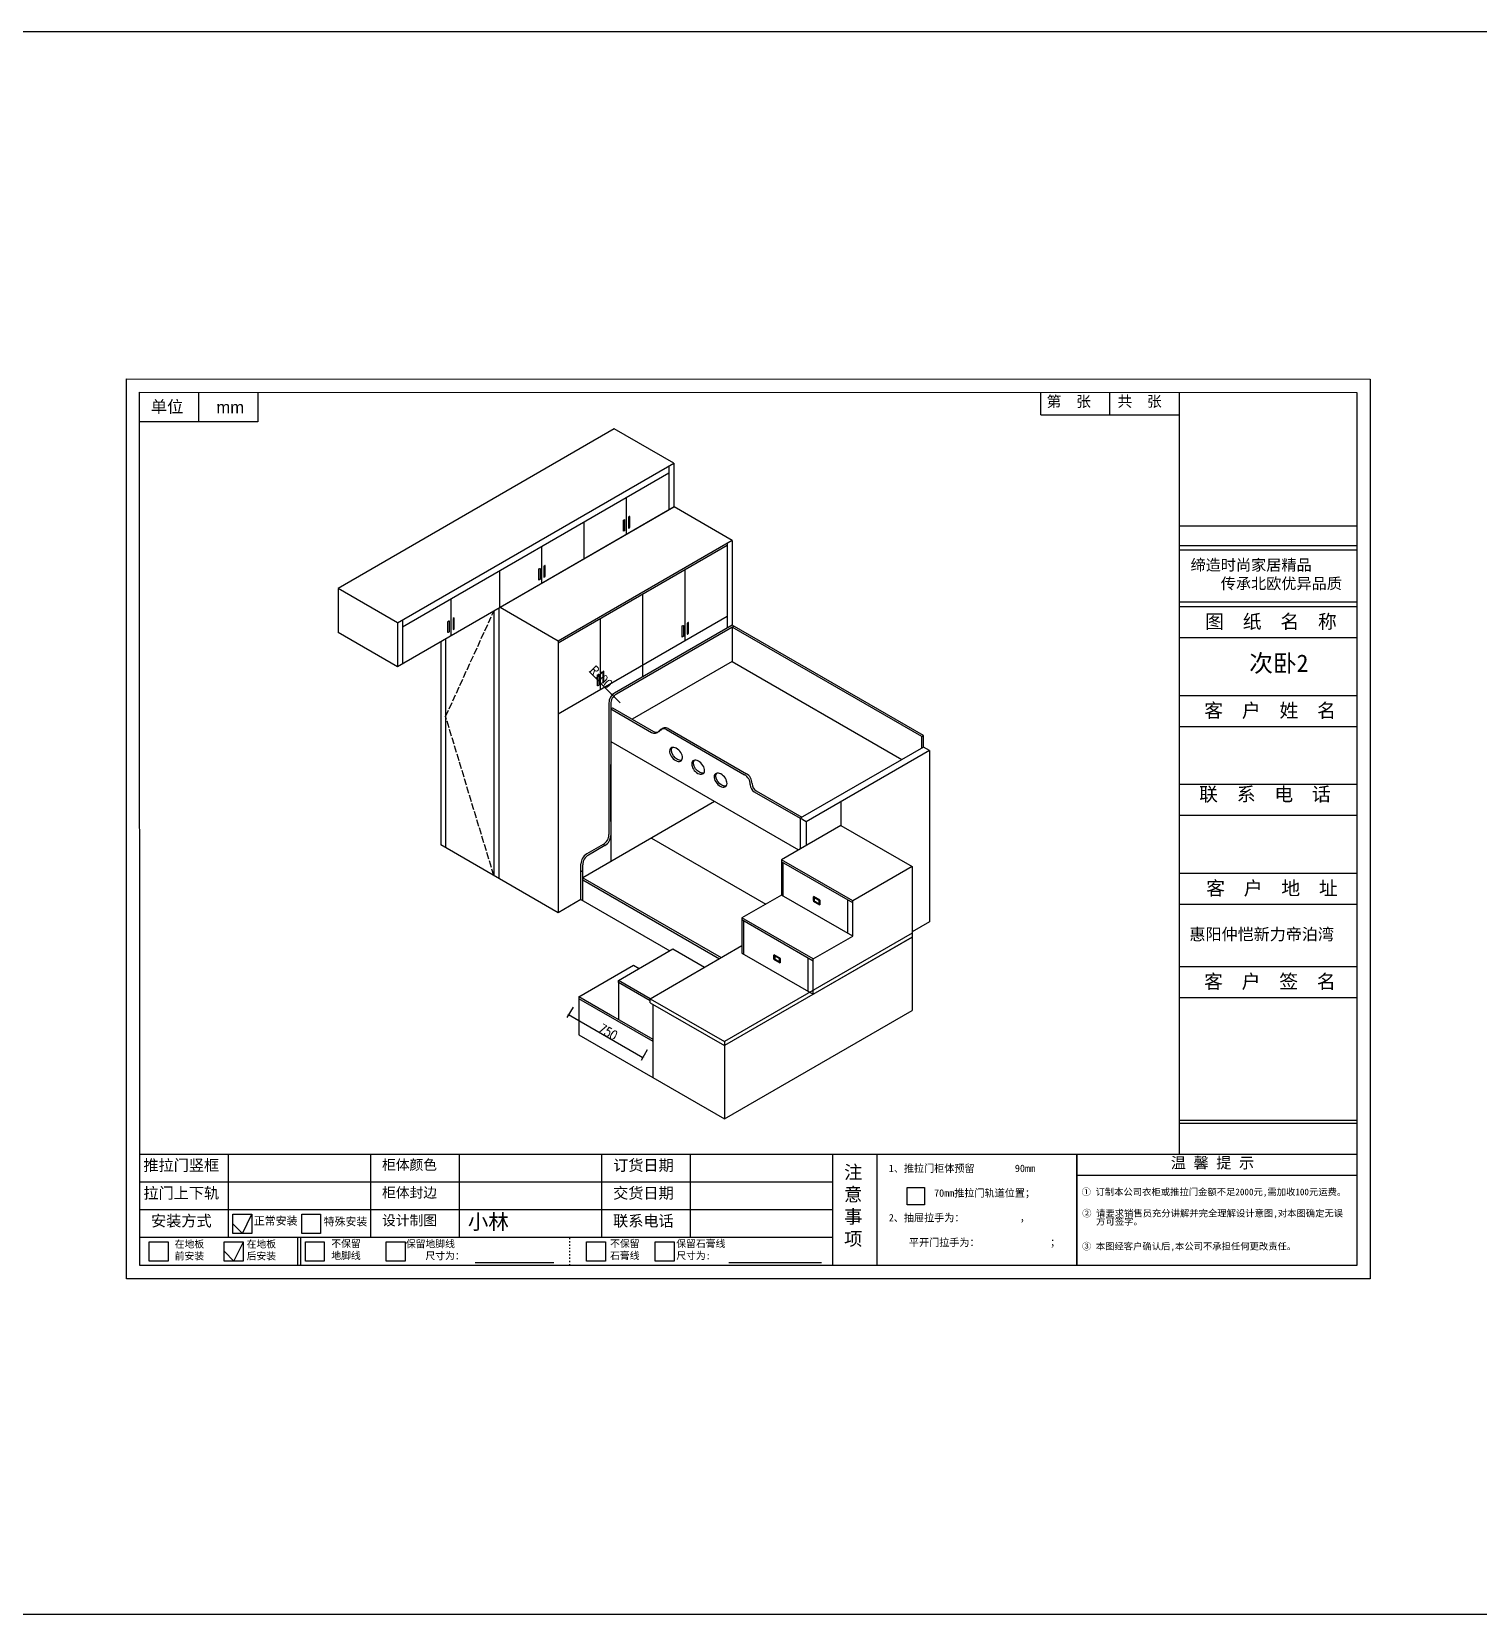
# Model space of a CAD drawing. Header units: millimetres. Extents: x 3255186 to 3429179, y -984851 to -941485.
# Drawn here: x 3379874 to 3392530, y -984851 to -971010 of the extents above; entities that cross this region are included whole.
import ezdxf

# ---------------------------------------------------------------- set-up
doc = ezdxf.new("R2010")
doc.units = ezdxf.units.MM
doc.header["$PDMODE"] = 35
doc.linetypes.add('ACAD_ISO02W100', pattern=[15, 12, -3])
doc.linetypes.add('ACAD_ISO03W100', pattern=[30, 12, -18])
doc.layers.add('块', color=7, linetype='Continuous', lineweight=30)
doc.styles.add('CHINESE', font='', dxfattribs={"width": 0.8})
doc.styles.add('DIM_FONT', font='SIMPLEX.shx', dxfattribs={"width": 0.8})
doc.styles.add('ROMANS', font='romans')
doc.styles.get("Standard").update_dxf_attribs({"font": 'acaderef.shx', "bigfont": 'bigfont.shx'})
doc.styles.add('新宋体', font='', dxfattribs={"height": 80})
doc.styles.add('标注用字体', font='', dxfattribs={"height": 70})
doc.styles.get('CHINESE').set_extended_font_data('PMingLiU')
doc.styles.get('新宋体').set_extended_font_data('NSimSun')
doc.styles.get('标注用字体').set_extended_font_data('FangSong_GB2312')
doc.dimstyles.new('ISO-25', dxfattribs={"dimtxt": 80, "dimasz": 20, "dimexe": 30, "dimexo": 80, "dimtad": 1, "dimdec": 0, "dimtxsty": 'DIM_FONT', "dimblk": 'ARCHTICK', "dimcen": 2.5, "dimadec": 0, "dimazin": 0, "dimtfac": 1, "dimtdec": 0, "dimtmove": 1, "dimatfit": 3, "dimfxl": 80, "dimfxlon": 1, "dimarcsym": 0})
doc.dimstyles.get("Standard").update_dxf_attribs({"dimscale": 100, "dimtxt": 3, "dimasz": 2, "dimexe": 1, "dimexo": 0, "dimgap": 1, "dimtad": 1, "dimdec": 0, "dimdsep": 46, "dimtxsty": 'CHINESE', "dimblk1": 'OBLIQUE', "dimblk2": 'OBLIQUE', "dimsah": 1, "dimcen": 0, "dimdle": 1, "dimclrd": 256, "dimclre": 256, "dimclrt": 256, "dimadec": 0, "dimazin": 0, "dimtfac": 1, "dimtdec": 0, "dimtix": 1, "dimtmove": 2, "dimatfit": 3, "dimldrblk": 'OBLIQUE', "dimfxl": 1, "dimtolj": 1, "dimtzin": 0, "dimarcsym": 0})
pattern_1 = [(45, (1305.171, -13759.847), (-2.245064, 2.245064), []), (45, (1305.171, -13758.2594), (-2.245064, 2.245064), [])]

# ---------------------------------------------------------------- blocks, each defined once
blk = doc.blocks.new('_ArchTick')
at = {"color": 0, "linetype": 'ByBlock', "const_width": 0.15}
blk.add_lwpolyline([(-0.5, -0.5), (0.5, 0.5)], dxfattribs=at)
blk = doc.blocks.new('*D855')
at = {"color": 0, "lineweight": -2, "ltscale": 5}
for p in [(3384750, -976607), (3385024, -976881)]:
    blk.add_line(p, (3384953, -976810), dxfattribs=at)
at = {"layer": 'Defpoints', "color": 0, "ltscale": 5}
for p in [(3384953, -976810), (3385024, -976881)]:
    blk.add_point(p, dxfattribs=at)
at = {"color": 0, "lineweight": -2, "ltscale": 5, "xscale": 20, "yscale": 20, "zscale": 20, "rotation": 314.999999999434}
blk.add_blockref('_ArchTick', (3384953, -976810), dxfattribs=at)
at = {"color": 0, "ltscale": 5, "insert": (3384855, -976655), "char_height": 80, "attachment_point": 5, "rotation": 315, "style": 'DIM_FONT'}
blk.add_mtext('R100', dxfattribs=at)
blk = doc.blocks.new('衣柜内拉手')
h = blk.add_hatch()
h.set_pattern_fill('STEEL', color=256, style=0)
h.set_pattern_definition(pattern_1)
h.paths.add_polyline_path([(-30, 0), (-40, 0), (-40, -50), (-30, -50)])
h = blk.add_hatch()
h.set_pattern_fill('STEEL', color=256, style=0)
h.set_pattern_definition(pattern_1)
h.paths.add_polyline_path([(40, 0), (30, 0), (30, -50), (40, -50)])
for p, q in [((-40, 0), (40, 0)), ((-40, 0), (-40, -50)), ((-30, 0), (-30, -50)), ((30, 0), (30, -50)), ((40, 0), (40, -50)), ((40, -50), (-40, -50))]:
    blk.add_line(p, q)
for centre, start, end in [((0, -258), 83.1787, 96.8213), ((0, 208), 263.1787, 276.8213)]:
    blk.add_arc(centre, 253, start, end)
blk = doc.blocks.new('M')
for p, q in [((7224, 24106), (7224, 32333)), ((7224, 32333), (18599, 32332)), ((18599, 32332), (18599, 24106)), ((7346, 24228), (7345, 32211)), ((7345, 32211), (18477, 32210)), ((7886, 31941), (7886, 32211)), ((8426, 32211), (8426, 31941)), ((15589, 32004), (15589, 32211)), ((16220, 32004), (16220, 32211)), ((16852, 32210), (16852, 25243)), ((18477, 32210), (18477, 24228)), ((15589, 32004), (16852, 32004)), ((8426, 31941), (7345, 31941)), ((16852, 30991), (18477, 30991)), ((16852, 30810), (18477, 30810)), ((16852, 30770), (18477, 30770)), ((16852, 30294), (18477, 30294)), ((16852, 30253), (18477, 30253)), ((16852, 29969), (18477, 29969)), ((16852, 29440), (18477, 29440)), ((16852, 29156), (18477, 29156)), ((16852, 28628), (18477, 28628)), ((16852, 28343), (18477, 28343)), ((16852, 27815), (18477, 27815)), ((16852, 27531), (18477, 27531)), ((16852, 26962), (18477, 26962)), ((16852, 26677), (18477, 26677)), ((16852, 25557), (18477, 25557)), ((16852, 25527), (18477, 25527)), ((18477, 25243), (7346, 25243)), ((8159, 24482), (8159, 25243)), ((9459, 24482), (9459, 25243)), ((10272, 24482), (10272, 25243)), ((11572, 24482), (11572, 25243)), ((12385, 24482), (12385, 25243)), ((13685, 24228), (13685, 25243)), ((14091, 24228), (14091, 25243)), ((15913, 25243), (15913, 24232)), ((15916, 25243), (15916, 24232)), ((18477, 25050), (15913, 25050)), ((13685, 24989), (7346, 24989)), ((13685, 24736), (7346, 24736)), ((13685, 24482), (7346, 24482)), ((8792, 24228), (8792, 24482)), ((8819, 24228), (8819, 24482)), ((18477, 24228), (7346, 24228)), ((10414, 24254), (11133, 24254)), ((12734, 24254), (13581, 24254)), ((18599, 24106), (7224, 24106))]:
    blk.add_line(p, q)
at = {"color": 0, "ltscale": 5}
for p, q in [((8199, 24608), (8286, 24520)), ((8286, 24520), (8372, 24696)), ((8121, 24354), (8207, 24266)), ((8207, 24266), (8294, 24442))]:
    blk.add_line(p, q, dxfattribs=at)
at = {"linetype": 'ACAD_ISO03W100'}
blk.add_line((11279, 24228), (11279, 24482), dxfattribs=at)
at = {"lineweight": 25}
for points in [[(7434, 24442), (7607, 24442), (7607, 24266), (7434, 24266)], [(8120, 24442), (8293, 24442), (8293, 24266), (8120, 24266)], [(8861, 24442), (9034, 24442), (9034, 24266), (8861, 24266)], [(9601, 24442), (9774, 24442), (9774, 24266), (9601, 24266)], [(11433, 24442), (11606, 24442), (11606, 24266), (11433, 24266)], [(12062, 24442), (12235, 24442), (12235, 24266), (12062, 24266)]]:
    blk.add_lwpolyline(points, close=True, dxfattribs=at)
at = {"layer": '块'}
blk.add_lwpolyline([(14364, 24939), (14524, 24939), (14524, 24783), (14364, 24783)], close=True, dxfattribs=at)
at = {"layer": '块', "lineweight": 25}
for points in [[(8199, 24696), (8372, 24696), (8372, 24520), (8199, 24520)], [(8828, 24696), (9001, 24696), (9001, 24520), (8828, 24520)]]:
    blk.add_lwpolyline(points, close=True, dxfattribs=at)
at = {"char_height": 109.1, "attachment_point": 5}
for s, insert in [('{\\fSimSun|b0|i0|c134|p54;单位}', (7596, 32074)), ('{\\fArial|b0|i0|c0|p32;mm}', (8174, 32074))]:
    blk.add_mtext(s, dxfattribs=dict(at, insert=insert))
at = {"attachment_point": 1}
for s, insert, char_height, width in [('{\\fSimSun|b0|i0|c134|p54;第  张}', (15641, 32177), 99.06, 2286.9), ('{\\fSimSun|b0|i0|c134|p54;共  张}', (16289, 32178), 99.06, 2286.9), ('{\\fSimSun|b0|i0|c134|p2;缔造时尚家居精品\\P    传承北欧优异品质}', (16957, 30683), 101.58, 1676.49), ('{\\fSimSun|b0|i0|c134|p54;推拉门竖框}', (7380, 25194), 101.58, 748), ('{\\fSimSun|b0|i0|c134|p54;订货日期}', (11676, 25194), 101.58, 567.91), ('{\\fSimSun|b0|i0|c134|p54;温 馨 提 示}', (16777, 25217), 101.58, 2345.16), ('{\\fSimHei|b0|i0|c134|p2;注意事项}', (13789, 25141), 121.9, 119.08), ('{\\fSimSun|b0|i0|c134|p54;拉门上下轨}', (7380, 24940), 101.58, 748), ('{\\fSimSun|b0|i0|c134|p54;交货日期}', (11676, 24940), 101.58, 567.91), ('{\\fSimSun|b0|i0|c134|p54;安装方式}', (7450, 24686), 101.58, 567.91), ('{\\fSimSun|b0|i0|c134|p54;正常安装}', (8390, 24672), 73.14, 538.56), ('{\\fSimSun|b0|i0|c134|p54;特殊安装}', (9029, 24665), 73.14, 538.56), ('{\\fSimSun|b0|i0|c134|p54;联系电话}', (11676, 24686), 101.58, 567.91), ('{\\fSimSun|b0|i0|c134|p54;在地板\\P前安装}', (7666, 24456), 65.83, 645.46), ('{\\fSimSun|b0|i0|c134|p54;在地板\\P后安装}', (8324, 24456), 65.83, 645.46), ('{\\fSimSun|b0|i0|c134|p54;不保留\\P地脚线}', (9098, 24460), 65.83, 645.46), ('{\\fSimSun|b0|i0|c134|p54;保留地脚线\\P    尺寸为：}', (9780, 24458), 65.83, 801.54), ('{\\fSimSun|b0|i0|c134|p54;不保留\\P\\fSimSun|b0|i0|c134|p2;石膏线}', (11648, 24460), 65.83, 645.46), ('{\\fSimSun|b0|i0|c134|p54;保留\\fSimSun|b0|i0|c134|p2;石膏线\\P尺寸为:}', (12254, 24460), 65.83, 645.46)]:
    blk.add_mtext(s, dxfattribs=dict(at, insert=insert, char_height=char_height, width=width))
for s, insert, char_height, width, style in [('图  纸  名  称', (17091, 30178), 126.2, 1414.86, '新宋体'), ('客  户  姓  名', (17083, 29365), 126.2, 1414.86, '新宋体'), ('联  系  电  话', (17036, 28600), 126.2, 1756.25, '新宋体'), ('客  户  地  址', (17100, 27740), 126.2, 1414.86, '新宋体'), ('客  户  签  名', (17081, 26887), 126.2, 1414.86, '新宋体'), ('柜体颜色  ', (9563, 25194), 92.1, 1815.91, '新宋体'), ('{\\fSimSun|b0|i0|c134|p2;1、推拉门柜体预留        90mm           \\P       \\P         70mm推拉门轨道位置；\\P\\P2、抽屉拉手为：\\L           \\l，\\P   \\P    平开门拉手为：\\L              \\l；\\P               }', (14197, 25149), 67.72, 4207.93, '标注用字体'), ('{\\fSimSun|b0|i0|c134|p54;柜体封边}', (9563, 24940), 92.1, 1815.91, '新宋体'), ('{\\fSimSun|b0|i0|c134|p54;设计制图}', (9563, 24686), 92.1, 1815.91, '新宋体')]:
    blk.add_mtext(s, dxfattribs=dict(at, insert=insert, char_height=char_height, width=width, style=style))
at = {"char_height": 101.55, "attachment_point": 1, "style": 'ROMANS'}
for s, insert in [('{\\fSimSun|b0|i0|c134|p2;\\H0.8x;     \\H0.75x;    ① 订制本公司衣柜或推拉门金额不足2000元,需加收100元运费。\\P        }', (15519, 24930)), ('{\\fSimSun|b0|i0|c134|p2;\\P\\H0.6x;        \u3000 ② 请要求销售员充分讲解并完全理解设计意图,对本图确定无误}', (15508, 24904)), ('{\\fSimSun|b0|i0|c134|p2;\\P\\H0.6x;\\P           方可签字。}', (15638, 24931)), ('{\\fSimSun|b0|i0|c134|p2;\\P\\H0.6x;           ③ 本图经客户确认后,本公司不承担任何更改责任。}', (15508, 24602))]:
    blk.add_mtext(s, dxfattribs=dict(at, insert=insert))
blk = doc.blocks.new('*D964')
at = {"color": 0, "lineweight": -2, "ltscale": 5}
for p, q in [((3384610, -979540), (3384557, -979632)), ((3384572, -979606), (3385221, -979981)), ((3385259, -979915), (3385206, -980007))]:
    blk.add_line(p, q, dxfattribs=at)
at = {"layer": 'Defpoints', "color": 0, "ltscale": 5}
for p in [(3384662, -979450, -53), (3385311, -979825, -53), (3385221, -979981)]:
    blk.add_point(p, dxfattribs=at)
at = {"color": 0, "lineweight": -2, "ltscale": 5, "xscale": 20, "yscale": 20, "zscale": 20}
for p, rotation in [((3384572, -979606), 150.000000000035), ((3385221, -979981), 330.000000000035)]:
    blk.add_blockref('_ArchTick', p, dxfattribs=dict(at, rotation=rotation))
at = {"color": 0, "ltscale": 5, "insert": (3384917, -979758), "char_height": 80, "attachment_point": 5, "rotation": 330, "style": 'DIM_FONT'}
blk.add_mtext('750', dxfattribs=at)

msp = doc.modelspace()

# ---------------------------------------------------------------- hatches: boundary and pattern name
at = {"ltscale": 5, "extrusion": (-0.707107, -0.408248, 0.57735)}
h = msp.add_hatch(dxfattribs=at)
h.set_pattern_fill('AR-CONC', color=252, scale=1.2248, angle=90, style=0)
h.set_pattern_definition([(140, (-1107668.15, -654324.51), (19.522192, 223.1397826), [23.33244, -256.65684]), (85, (-1107668.15, -654324.51), (-234.006176, -43.165413), [18.665952, -205.325472]), (190.451, (-1107666.53, -654305.92), (-214.482919, 179.975176), [19.829512, -218.124632]), (136.1842, (-1107730.37, -654324.51), (51.493443, 332.01761), [34.99866, -384.98526]), (186.6356, (-1107726.08, -654296.85), (-303.04682, 290.772706), [29.744268, -327.186948]), (81.184, (-1107730.37, -654324.5), (-303.046284, 290.77316), [27.998928, -307.988208]), (111, (-1107714.82, -654293.4), (125.254807, 185.697905), [23.33244, -256.65684]), (56, (-1107714.82, -654293.4), (-225.593421, 75.695124), [18.665952, -205.325472]), (161.4514, (-1107704.38, -654277.93), (-100.339116, 261.392518), [19.829512, -218.124632]), (127.5, (-1107668.15, -654324.51), (-103.5630116, 3.7829213), [0, -202.8366784, 0, -208.436464, 0, -206.10322]), (97.5, (-1107668.15, -654324.51), (-122.701168, 81.8407226), [0, -118.8398944, 0, -198.1701904, 0, -78.552548]), (57.5, (-1107668.15, -654393.89), (7.0165656, 166.071361), [0, -77.7748, 0, -242.657376, 0, -321.987672]), (47.5, (-1107668.15, -654425), (-31.142366, 181.4286214), [0, -101.10724, 0, -161.1493856, 0, -228.657912])])
h.paths.add_polyline_path([(2541496.4, 1409292.9), (2542120, 1409916.5), (2541565.7, 1410470.8), (2540942.2, 1409847.2)])

# ---------------------------------------------------------------- linework, layer by layer
at = {"ltscale": 5}
for p, q in [((3384971.4, -974484.1, 947.5), (3382555.1, -975879.1, 947.5)), ((3385491, -974784.1, 947.5), (3384971.4, -974484.1, 947.5)), ((3385494.8, -975166.9, 672.1), (3383972.3, -976045.9, 672.1)), ((3386003.2, -975460.4, 672.1), (3385494.8, -975166.9, 672.1)), ((3383074.7, -976179.1, 2920.4), (3382555.1, -975879.1, 2920.4)), ((3382555.1, -975879.1, 2920.4), (3382555.1, -976264.2, 2920.4)), ((3383961, -976052.4, 1915.3), (3383961, -978415.5, 1915.3)), ((3384480.6, -976339.4, 1915.3), (3383972.3, -976045.9, 1915.3)), ((3383917.7, -976077.4, 1915.3), (3383917.7, -978390.5, 1915.3)), ((3383074.7, -976564.2, 2648.2), (3382555.1, -976264.2, 2648.2)), ((3383452.6, -976345.9, 1915.3), (3383452.6, -978122, 1915.3)), ((3383495.9, -976320.9, 1915.3), (3383495.9, -978147, 1915.3)), ((3387660.7, -977175.4, 161.6), (3387676.3, -977166.4, 161.6)), ((3387728.3, -977296.4, 161.6), (3387728.3, -978796.4, 161.6)), ((3386953.2, -977743.9, 161.6), (3386953.2, -977951.9, 161.6)), ((3386953.2, -977951.9, 161.6), (3386433.6, -978251.9, 161.6)), ((3386649.2, -977919.4, 161.6), (3386597.2, -977889.4, 161.6)), ((3386953.2, -977951.9, 161.6), (3387576.7, -978311.9, 670.7)), ((3384480.6, -978715.5, 247.9), (3383452.6, -978122, 247.9)), ((3386433.6, -978251.9, 161.6), (3386433.6, -978560.4, 161.6)), ((3387576.7, -978311.9, 670.7), (3387057.1, -978611.9, 670.7)), ((3387576.7, -978311.9, 670.7), (3387576.7, -979569, 670.7)), ((3386433.6, -978560.4, 161.6), (3386088, -978759.9, 161.6)), ((3387057.1, -978920.5, 417.2), (3386433.6, -978560.4, 417.2)), ((3386088, -978759.9, 161.6), (3386088, -979068.5, 161.6)), ((3387728.3, -978796.4, 161.6), (3387576.7, -978883.9, 161.6)), ((3387576.7, -978894, 477.3), (3385934.8, -979842, 477.3)), ((3387576.7, -978929, 452.6), (3385934.8, -979877, 452.6)), ((3386711.6, -979120, 670.7), (3387057.1, -978920.5, 417.2)), ((3386711.6, -979428.5, 452.6), (3387576.7, -978929, 452.6)), ((3385008.1, -979307, -53), (3385484.4, -979032, -53)), ((3385285.2, -979467, -53), (3386088, -979003.4, -53)), ((3385484.4, -979032, -53), (3385761.5, -979192, -53)), ((3386711.6, -979428.5, 452.6), (3386711.6, -979120, 670.7)), ((3384661.7, -979450, -53), (3385138, -979175, -53)), ((3385138, -979175, -53), (3385187.4, -979203.5, -53)), ((3385285.2, -979467, -53), (3385008.1, -979307, -53)), ((3385008.1, -979325, -53), (3385008.1, -979307, -53)), ((3385285.2, -979485, -53), (3385008.1, -979325, -53)), ((3385008.1, -979325, -53), (3385008.1, -979650, -53)), ((3385311.2, -979825, -53), (3384661.7, -979450, -53)), ((3384661.7, -979450, -53), (3384661.7, -979782, -53)), ((3384938.8, -979610, -53), (3384661.7, -979450, -53)), ((3385311.2, -979843, -53), (3384661.7, -979468, -53)), ((3385934.8, -980517), (3387576.7, -979569)), ((3385934.8, -979842, 477.3), (3385934.8, -980517))]:
    msp.add_line(p, q, dxfattribs=at)
at = {"ltscale": 5, "extrusion": (0.707107, -0.408248, 0.57735)}
for p, q in [((3383074.7, -976179.1, 2920.4), (3385491, -974784.1, 947.5)), ((3385447.7, -974809.1, 982.8), (3385447.7, -975194.1, 710.6)), ((3385491, -974784.1, 947.5), (3385491, -975169.1, 675.2)), ((3383118, -976214.1, 2842.6), (3385447.7, -974869.1, 940.4)), ((3385077.9, -975407.6, 1012.5), (3385077.9, -975082.6, 1242.4)), ((3385491, -975169.1, 675.2), (3383074.7, -976564.2, 2648.2)), ((3384708.1, -975621.1, 1314.5), (3384708.1, -975296.1, 1544.3)), ((3384338.3, -975834.6, 1616.4), (3384338.3, -975509.6, 1846.3)), ((3386003.2, -975460.4, 672.1), (3384480.6, -976339.4, 1915.3)), ((3385959.8, -975503.4, 707.5), (3384480.6, -976357.4, 1915.3)), ((3385959.8, -975485.4, 720.2), (3385959.8, -976225.4, 196.9)), ((3386003.2, -975460.4, 684.9), (3386003.2, -976200.4, 161.6)), ((3383968.4, -975723.1, 2148.2), (3383968.4, -976048.1, 1918.4)), ((3385590, -976338.9, 569.6), (3385590, -975716.9, 1009.4)), ((3385220.2, -976652.4, 800.8), (3385220.2, -975930.4, 1311.4)), ((3383543.2, -976293.6, 2265.6), (3383543.2, -975968.6, 2495.4)), ((3383074.7, -976179.1, 2920.4), (3383074.7, -976564.2, 2648.2)), ((3383118, -976154.1, 2885.1), (3383118, -976539.2, 2612.8)), ((3385959.8, -976125.4, 267.7), (3384480.6, -976979.5, 1475.4)), ((3384850.4, -976766, 1173.5), (3384850.4, -976143.9, 1613.3)), ((3384480.6, -976339.4, 1928), (3384480.6, -978715.5, 247.9)), ((3384679.9, -978600.4, 148.9), (3384480.6, -978715.5, 311.5))]:
    msp.add_line(p, q, dxfattribs=at)
for p, q in [((3386003.2, -976200.4, 161.6), (3384974.1, -976794.6, 161.6)), ((3386018.7, -976209.4, 161.6), (3384989.7, -976803.6, 161.6)), ((3387676.3, -977166.4, 161.6), (3386003.2, -976200.4, 161.6)), ((3387660.7, -977175.4, 161.6), (3386003.2, -976218.4, 161.6)), ((3386003.2, -976218.4, 161.6), (3386003.2, -976518.4, 161.6)), ((3386003.2, -976518.4, 161.6), (3385128.5, -977023.4, 161.6)), ((3386003.2, -976518.4, 161.6), (3387487.5, -977375.4, 161.6)), ((3384924.1, -976881.2, 161.6), (3384924.1, -978031.7, 161.6)), ((3384939.7, -976890.2, 161.6), (3384939.7, -978268.4, 161.6)), ((3384939.7, -976932.4, 161.6), (3384955.3, -976923.4, 161.6)), ((3384939.7, -976932.4, 161.6), (3385297.7, -977139.1, 161.6)), ((3384955.3, -976923.4, 161.6), (3385313.3, -977130.1, 161.6)), ((3385426.8, -977113.7, 161.6), (3386110.8, -977508.6, 161.6)), ((3385442.4, -977104.7, 161.6), (3386126.4, -977499.6, 161.6)), ((3387660.7, -977275.4, 161.6), (3387660.7, -977175.4, 161.6)), ((3387676.3, -977266.4, 161.6), (3387676.3, -977166.4, 161.6)), ((3384939.7, -977218.4, 161.6), (3386581.7, -978166.4, 161.6)), ((3387676.3, -977266.4, 161.6), (3386597.2, -977889.4, 161.6)), ((3387728.3, -977296.4, 161.6), (3386649.2, -977919.4, 161.6)), ((3387728.3, -977296.4, 161.6), (3387676.3, -977266.4, 161.6)), ((3386160.8, -977595.2, 161.6), (3386160.8, -977597, 161.6)), ((3386176.4, -977586.2, 161.6), (3386176.4, -977588, 161.6)), ((3386195.8, -977657.6, 161.6), (3386597.2, -977889.4, 161.6)), ((3386211.4, -977648.6, 161.6), (3386612.8, -977880.4, 161.6)), ((3385849, -977743.4, 161.6), (3384695.5, -978409.4, 161.6)), ((3386597.2, -977889.4, 161.6), (3386597.2, -978157.4, 161.6)), ((3386649.2, -977919.4, 161.6), (3386649.2, -978127.4, 161.6)), ((3384874.1, -978118.3, 161.6), (3384729.9, -978201.6, 161.6)), ((3384889.7, -978127.3, 161.6), (3384745.5, -978210.6, 161.6)), ((3384679.9, -978600.4, 161.6), (3384679.9, -978288.2, 161.6)), ((3384679.9, -978600.4, 161.6), (3384679.9, -978288.2, 161.6)), ((3384695.5, -978609.4, 161.6), (3384695.5, -978297.2, 161.6))]:
    msp.add_line(p, q)
at = {"color": 0, "linetype": 'ByBlock'}
for p, q in [((3384939.7, -977218.4, 161.6), (3384939.7, -977418.4, 161.6)), ((3384939.7, -977418.4, 161.6), (3384939.7, -977918.4, 161.6)), ((3384939.7, -977418.4, 161.6), (3384939.7, -977618.4, 161.6)), ((3384939.7, -977918.4, 161.6), (3384939.7, -977418.4, 161.6)), ((3384695.5, -978359.4, 161.6), (3384679.9, -978350.4, 161.6))]:
    msp.add_line(p, q, dxfattribs=at)
at = {"extrusion": (-0.707107, -0.408248, 0.57735)}
for p, q in [((3385295.8, -978062.8, 161.6), (3386295.6, -978640.1, 977.9)), ((3386449.2, -978569.4, -43.8), (3386449.2, -978278.9, 161.6)), ((3384679.9, -978418.4, 136.1), (3384679.9, -978418.4, 136.1)), ((3384695.5, -978409.4, 161.6), (3385906.2, -979108.4, 1150.1)), ((3384695.5, -978427.4, 148.9), (3385890.6, -979117.4, 1124.7)), ((3384679.9, -978600.4, 148.9), (3385455.8, -979048.4, 782.4)), ((3387013.8, -978895.5, 417.2), (3387013.8, -978604.9, 622.6)), ((3387057.1, -978920.5, 452.6), (3387057.1, -978611.9, 670.7)), ((3386103.6, -979077.5, -43.8), (3386103.6, -978786.9, 161.6)), ((3386668.3, -979403.5, 417.2), (3386668.3, -979113, 622.6)), ((3385285.2, -979502, -77.8), (3385285.2, -979467, -53)), ((3385311.2, -980157, -509.1), (3385311.2, -979517, -56.6)), ((3384661.7, -979782, -1039.5), (3385934.8, -980517))]:
    msp.add_line(p, q, dxfattribs=at)
at = {"ltscale": 5, "extrusion": (-0.707107, -0.408248, 0.57735)}
for p, q in [((3387057.1, -978611.9, 670.7), (3386433.6, -978251.9, 161.6)), ((3387057.1, -978629.9, 658), (3386433.6, -978269.9, 148.9)), ((3386711.6, -979120, 670.7), (3386088, -978759.9, 161.6)), ((3386711.6, -979138, 658), (3386088, -978777.9, 148.9)), ((3386088, -979068.5, -56.6), (3386711.6, -979428.5, 452.6)), ((3385285.2, -979467, -53), (3385934.8, -979842, 477.3)), ((3385285.2, -979502, -77.8), (3385934.8, -979877, 452.6))]:
    msp.add_line(p, q, dxfattribs=at)
at = {"color": 6, "ltscale": 5}
msp.add_lwpolyline([(3255185.8, -971010.2), (3429012.1, -971010.2), (3429012.1, -984851.3), (3255185.8, -984851.3)], close=True, dxfattribs=at)
at = {"extrusion": (0.707107, -0.408248, 0.57735)}
for points, elevation in [([(847913.3, -1973152.4), (847832.8, -1973233, -0.4142136), (847829.4, -1973233), (847821.7, -1973225.3, -0.4142136), (847821.7, -1973221.9), (847902.2, -1973141.3, -0.4142136), (847905.6, -1973141.3), (847913.3, -1973149, -0.4142136)], 2792404.6), ([(847946.9, -1973186), (847866.3, -1973266.5, 0.4142136), (847866.3, -1973269.9), (847874, -1973277.6, 0.4142136), (847877.4, -1973277.6), (847958, -1973197.1, 0.4142136), (847958, -1973193.7), (847950.3, -1973186, 0.4142136)], 2792404.6), ([(847173.7, -1972412.8), (847093.1, -1972493.4, -0.4142136), (847089.7, -1972493.4), (847082, -1972485.7, -0.4142136), (847082, -1972482.3), (847162.6, -1972401.7, -0.4142136), (847166, -1972401.7), (847173.7, -1972409.4, -0.4142136)], 2792404.6), ([(847207.2, -1972446.3), (847126.7, -1972526.9, 0.4142136), (847126.7, -1972530.3), (847134.4, -1972538, 0.4142136), (847137.8, -1972538), (847218.3, -1972457.4, 0.4142136), (847218.3, -1972454), (847210.6, -1972446.3, 0.4142136)], 2792404.6), ([(846378.7, -1971617.8), (846298.1, -1971698.3, -0.4142136), (846294.7, -1971698.3), (846287, -1971690.6, -0.4142136), (846287, -1971687.2), (846367.6, -1971606.7, -0.4142136), (846371, -1971606.7), (846378.7, -1971614.4, -0.4142136)], 2792404.6), ([(846412.2, -1971651.3), (846331.6, -1971731.9, 0.4142136), (846331.6, -1971735.3), (846339.3, -1971743, 0.4142136), (846342.7, -1971743), (846423.3, -1971662.4, 0.4142136), (846423.3, -1971659), (846415.6, -1971651.3, 0.4142136)], 2792404.6), ([(847368.8, -1974037.3), (847288.3, -1974117.9, -0.4142136), (847284.9, -1974117.9), (847277.2, -1974110.1, -0.4142136), (847277.2, -1974106.7), (847357.7, -1974026.2, -0.4142136), (847361.1, -1974026.2), (847368.8, -1974033.9, -0.4142136)], 2792891.2), ([(847402.4, -1974070.8), (847321.8, -1974151.4, 0.4142136), (847321.8, -1974154.8), (847329.5, -1974162.5, 0.4142136), (847332.9, -1974162.5), (847413.5, -1974081.9, 0.4142136), (847413.5, -1974078.5), (847405.8, -1974070.8, 0.4142136)], 2792891.2), ([(846662.8, -1973331.2), (846582.2, -1973411.8, 0.4142136), (846582.2, -1973415.2), (846589.9, -1973422.9, 0.4142136), (846593.3, -1973422.9), (846673.9, -1973342.3, 0.4142136), (846673.9, -1973338.9), (846666.1, -1973331.2, 0.4142136)], 2792891.2), ([(846629.2, -1973297.7), (846548.7, -1973378.2, -0.4142136), (846545.3, -1973378.2), (846537.5, -1973370.5, -0.4142136), (846537.5, -1973367.1), (846618.1, -1973286.5, -0.4142136), (846621.5, -1973286.5), (846629.2, -1973294.3, -0.4142136)], 2792891.2)]:
    msp.add_lwpolyline(points, format="xyb", close=True, dxfattribs=dict(at, elevation=elevation))
at = {"color": 252, "linetype": 'ACAD_ISO02W100', "ltscale": 5, "elevation": 1915.3}
msp.add_lwpolyline([(3383917.7, -978390.5), (3383495.9, -976999.8), (3383917.7, -976077.4)], dxfattribs=at)
for centre, radius, start, end in [((3385024.1, -976881.2, 161.6), 100, 120, 180), ((3385039.7, -976890.2, 161.6), 100, 120, 180), ((3385322.7, -977095.8, 161.6), 50, 240, 322.30067), ((3385338.3, -977086.8, 161.6), 50, 240, 322.30067), ((3385401.8, -977157, 161.6), 50, 60, 142.30067), ((3385417.4, -977148, 161.6), 50, 60, 142.30067), ((3386060.8, -977595.2, 161.6), 100, 0, 60), ((3386076.4, -977586.2, 161.6), 100, 0, 60), ((3386230.8, -977597, 161.6), 70, 180, 240), ((3386246.4, -977588, 161.6), 70, 180, 240), ((3384824.1, -978031.7, 161.6), 100, 300, 0), ((3384839.7, -978040.7, 161.6), 100, 300, 0), ((3384779.9, -978288.2, 161.6), 100, 120, 180), ((3384795.5, -978297.2, 161.6), 100, 120, 180)]:
    msp.add_arc(centre, radius, start, end)
at = {"extrusion": (0, 0, -1)}
for centre in [(3385511.4, -977331.1, 161.6), (3385704.8, -977442.7, 161.6), (3385900.7, -977555.9, 161.6)]:
    msp.add_ellipse(centre, major_axis=(-45.5, 54.9), ratio=0.6112406, dxfattribs=at)
for centre in [(3385527, -977322.1, 161.6), (3385720.4, -977433.7, 161.6), (3385916.3, -977546.9, 161.6)]:
    msp.add_ellipse(centre, major_axis=(-45.5, 54.9), ratio=0.6112406, start_param=3.4513622, end_param=6.1806965, dxfattribs=at)

# ---------------------------------------------------------------- block references
at = {"xscale": 0.9564703947398812, "yscale": 0.956470394943608, "zscale": 0.95647039488}
msp.add_blockref('M', (3373793.2, -1004972.9), dxfattribs=at)
at = {"extrusion": (-0.707107, -0.408248, 0.57735), "yscale": 0.9798399999821888}
for p, xscale, zscale, rotation in [((2540854.1, 1411122.1, -1995107.2), -0.9798400001944831, 0.9798400000195677, 44.99999999903885), ((2541121.3, 1410802.6, -1994655.4), -0.9798400001944779, 0.9798400000156047, 44.99999999903845)]:
    msp.add_blockref('衣柜内拉手', p, dxfattribs=dict(at, xscale=xscale, zscale=zscale, rotation=rotation))

# ---------------------------------------------------------------- texts
at = {"lineweight": 13, "insert": (3390525.8, -976457.2), "char_height": 151.99, "width": 3084.132, "attachment_point": 1, "style": '新宋体'}
msp.add_mtext('次卧2', dxfattribs=at)
at = {"attachment_point": 1}
for s, insert, char_height, width in [('{\\fSimSun|b0|i0|c134|p2;惠阳仲恺新力帝泊湾}', (3390002.6, -978852.2), 103.005, 2195.022), ('{\\fSimSun|b0|i0|c134|p2;小林}', (3383689.8, -981352.1), 131.33, 1829.185)]:
    msp.add_mtext(s, dxfattribs=dict(at, insert=insert, char_height=char_height, width=width))

# ---------------------------------------------------------------- dimensions: what is measured, and where the dimension line sits
at = {"ltscale": 5}
dim = msp.add_radius_dim(center=(3385024.1, -976881.2, 161.6), mpoint=(3384953.4, -976810.4, 161.6), dimstyle='Standard', override={"dimscale": 1, "dimtxt": 80, "dimasz": 20, "dimexe": 30, "dimexo": 80, "dimgap": 0.625, "dimdsep": 44, "dimtxsty": 'DIM_FONT', "dimblk": 'ArchTick', "dimsah": 0, "dimcen": 2.5, "dimdle": 0, "dimclrd": 0, "dimclre": 0, "dimclrt": 0, "dimtix": 0, "dimtmove": 1, "dimfxl": 80, "dimfxlon": 1, "dimtolj": 0, "dimtzin": 8}, dxfattribs=at)
dim.commit()
dim.dimension.update_dxf_attribs({"geometry": '*D855', "text_midpoint": (3384826.7, -976683.8, 161.6), "dimtype": 164})
dim = msp.add_aligned_dim(p1=(3384661.7, -979450, -53), p2=(3385311.2, -979825, -53), distance=-180.1, dimstyle='ISO-25', dxfattribs=at)
dim.commit()
dim.dimension.update_dxf_attribs({"geometry": '*D964', "text_midpoint": (3384916.7, -979758.2)})

doc.saveas('drawing.dxf')
